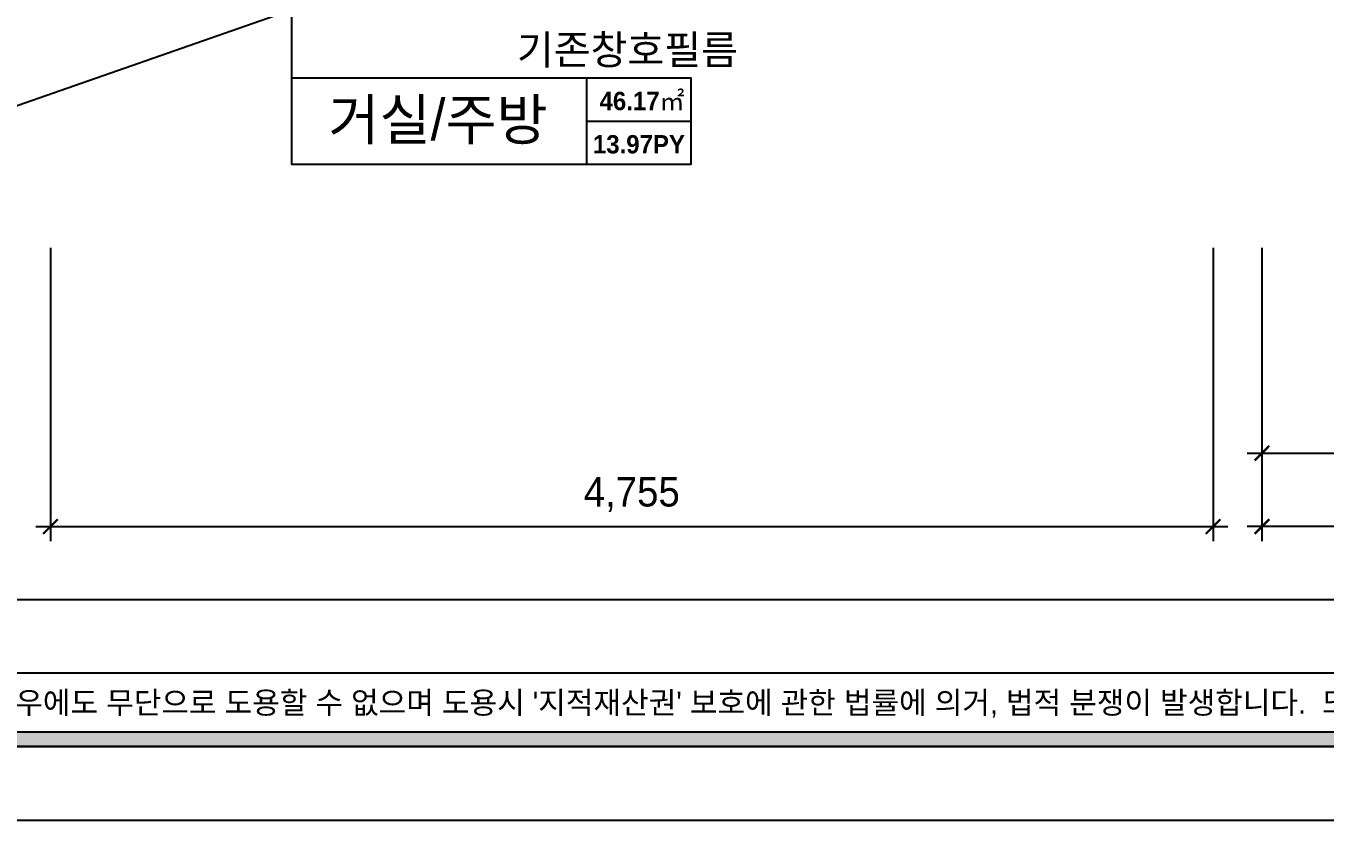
# Model space of a CAD drawing. Header units: millimetres. Extents: x 118028 to 193504, y 42792 to 96100.
# Drawn here: x 150296 to 155609, y 59260 to 62507 of the extents above; entities that cross this region are included whole.
import ezdxf
from ezdxf.enums import TextEntityAlignment as Align

# ---------------------------------------------------------------- set-up
doc = ezdxf.new("R2010")
doc.units = ezdxf.units.MM
doc.header["$LTSCALE"] = 30
doc.header["$PDMODE"] = 3
doc.layers.get('DEFPOINTS').update_dxf_attribs({"color": 248})
for name, color, linetype in [('0-ELC TEXT', 7, 'Continuous'), ('03-TEXT', 3, 'Continuous'), ('07-DIM WAL', 5, 'Continuous'), ('FORM(YOURNAME)-1', 1, 'Continuous'), ('FORM(YOURNAME)-11', 1, 'Continuous')]:
    doc.layers.add(name, color=color, linetype=linetype)
doc.styles.add('HY 울릉도 L', font='')
doc.styles.add('YOURNAME', font='HY울릉도M.TTF')
doc.styles.add('넥슨고딕', font='NEXONLv1GothicBold.ttf')
doc.styles.add('코레일둥고', font='Korail_Round_Gothic_Medium.ttf')
doc.styles.get('HY 울릉도 L').set_extended_font_data('HY울릉도L')
doc.dimstyles.new('60', dxfattribs={"dimscale": 60, "dimtxt": 2, "dimasz": 1, "dimexe": 1, "dimexo": 1, "dimgap": 1, "dimtad": 1, "dimdec": 0, "dimrnd": 0.05, "dimdsep": 46, "dimlunit": 6, "dimtxsty": 'HY 울릉도 L', "dimblk": 'ARCHTICK', "dimcen": 2.5, "dimdle": 1, "dimclrd": 133, "dimclre": 133, "dimclrt": 30, "dimadec": 0, "dimazin": 0, "dimtfac": 1, "dimtdec": 0, "dimtix": 1, "dimtmove": 2, "dimatfit": 3, "dimldrblk": 'ARCHTICK', "dimfxl": 1, "dimlwd": -1, "dimlwe": -1, "dimarcsym": 0})

# ---------------------------------------------------------------- blocks, each defined once
blk = doc.blocks.new('FORM-ELEVATION')
at = {"layer": 'FORM(YOURNAME)-11'}
h = blk.add_hatch(color=256, dxfattribs=at)
h.dxf.hatch_style = 1
h.paths.add_polyline_path([(-10309, 35708), (71691, 35708), (71691, 35508), (-10309, 35508)])
h.paths.add_polyline_path([(-10309, -21492), (71691, -21492), (71691, -21692), (-10309, -21692)])
at = {"layer": 'DEFPOINTS', "color": 158}
blk.add_line((62481, -20692), (-10309, -20692), dxfattribs=at)
for points in [[(-10309, -21692), (71691, -21692), (71691, 35708), (-10309, 35708)], [(-8309, 33708), (61071, 33708), (61071, -19692), (-8309, -19692)]]:
    blk.add_lwpolyline(points, close=True, dxfattribs=at)
at = {"layer": 'FORM(YOURNAME)-11', "color": 250}
blk.add_lwpolyline([(-11309, -22692), (72691, -22692), (72691, 36708), (-11309, 36708)], close=True, dxfattribs=at)
at = {"layer": 'FORM(YOURNAME)-11'}
blk.add_lwpolyline([(-10309, -21492), (71691, -21492), (71691, -21692), (-10309, -21692)], close=True, dxfattribs=at)
at = {"layer": 'FORM(YOURNAME)-11', "color": 1, "style": 'YOURNAME'}
blk.add_text("- 본 도서는 어떠한 경우에도 무단으로 도용할 수 없으며 도용시 '지적재산권' 보호에 관한 법률에 의거, 법적 분쟁이 발생합니다.  또한 본 도서에 관한 모든 저작권은 당사에 있습니다. -", height=300, dxfattribs=at).set_placement((28146, -21092), align=Align.MIDDLE_CENTER)
at = {"layer": 'FORM(YOURNAME)-11', "color": 3, "style": 'YOURNAME'}
for tag, height, p in [('1', 451, (71041, -1219)), ('2', 451, (71041, -1863)), ('3', 451, (71041, -3150)), ('4', 451, (71041, -5081)), ('5', 515, (71041, -7398)), ('6', 515, (71041, -9650)), ('7', 515, (71041, -11903)), ('8', 515, (71041, -14155)), ('9', 515, (71041, -16408)), ('10', 515, (66791, -18596)), ('11', 515, (71041, -18660)), ('12', 515, (66791, -20848)), ('13', 515, (71041, -20848))]:
    blk.add_attdef(tag, text='', height=height, dxfattribs=at).set_placement(p, align=Align.MIDDLE_RIGHT)
blk = doc.blocks.new('_ArchTick')
at = {"color": 0, "linetype": 'ByBlock', "const_width": 0.15}
blk.add_lwpolyline([(-0.5, -0.5), (0.5, 0.5)], dxfattribs=at)
blk = doc.blocks.new('*D187')
at = {"layer": '07-DIM WAL', "color": 133, "transparency": 16777216}
for p, q in [((155351.4, 61600.3), (155351.4, 60400.3)), ((159231.4, 61600.3), (159231.4, 60400.3)), ((159291.4, 60460.3), (155291.4, 60460.3))]:
    blk.add_line(p, q, dxfattribs=at)
at = {"layer": 'DEFPOINTS', "color": 0, "transparency": 16777216}
for p in [(155351.4, 61660.3), (159231.4, 61660.3), (155351.4, 60460.3)]:
    blk.add_point(p, dxfattribs=at)
at = {"layer": '07-DIM WAL', "color": 133, "transparency": 16777216, "xscale": 60, "yscale": 60, "zscale": 60, "rotation": 180}
blk.add_blockref('_ArchTick', (155351.4, 60460.3), dxfattribs=at)
at = {"layer": '07-DIM WAL', "color": 133, "transparency": 16777216, "xscale": 60, "yscale": 60, "zscale": 60}
blk.add_blockref('_ArchTick', (159231.4, 60460.3), dxfattribs=at)
at = {"layer": '07-DIM WAL', "color": 30, "transparency": 16777216, "insert": (157291.4, 60592.3), "char_height": 120, "attachment_point": 5, "style": 'HY 울릉도 L'}
blk.add_mtext('3,880', dxfattribs=at)
blk = doc.blocks.new('*D188')
at = {"layer": '07-DIM WAL', "color": 133, "transparency": 16777216}
for p, q in [((155351.4, 61600.3), (155351.4, 60700.3)), ((158051.4, 61600.3), (158051.4, 60700.3)), ((155291.4, 60760.3), (158111.4, 60760.3))]:
    blk.add_line(p, q, dxfattribs=at)
at = {"layer": 'DEFPOINTS', "color": 0, "transparency": 16777216}
for p in [(155351.4, 61660.3), (158051.4, 61660.3), (158051.4, 60760.3)]:
    blk.add_point(p, dxfattribs=at)
at = {"layer": '07-DIM WAL', "color": 133, "transparency": 16777216, "xscale": 60, "yscale": 60, "zscale": 60, "rotation": 180}
blk.add_blockref('_ArchTick', (155351.4, 60760.3), dxfattribs=at)
at = {"layer": '07-DIM WAL', "color": 133, "transparency": 16777216, "xscale": 60, "yscale": 60, "zscale": 60}
blk.add_blockref('_ArchTick', (158051.4, 60760.3), dxfattribs=at)
at = {"layer": '07-DIM WAL', "color": 30, "transparency": 16777216, "insert": (156701.4, 60892.2), "char_height": 120, "attachment_point": 5, "style": 'HY 울릉도 L'}
blk.add_mtext('2,700', dxfattribs=at)
blk = doc.blocks.new('*D213')
at = {"layer": '07-DIM WAL', "color": 133, "transparency": 16777216}
for p, q in [((150396.4, 61600.3), (150396.4, 60400.3)), ((155151.4, 61600.3), (155151.4, 60400.3)), ((150336.4, 60460.3), (155211.4, 60460.3))]:
    blk.add_line(p, q, dxfattribs=at)
at = {"layer": 'DEFPOINTS', "color": 0, "transparency": 16777216}
for p in [(150396.4, 61660.3), (155151.4, 61660.3), (155151.4, 60460.3)]:
    blk.add_point(p, dxfattribs=at)
at = {"layer": '07-DIM WAL', "color": 133, "transparency": 16777216, "xscale": 60, "yscale": 60, "zscale": 60, "rotation": 180}
blk.add_blockref('_ArchTick', (150396.4, 60460.3), dxfattribs=at)
at = {"layer": '07-DIM WAL', "color": 133, "transparency": 16777216, "xscale": 60, "yscale": 60, "zscale": 60}
blk.add_blockref('_ArchTick', (155151.4, 60460.3), dxfattribs=at)
at = {"layer": '07-DIM WAL', "color": 30, "transparency": 16777216, "insert": (152773.9, 60590.9), "char_height": 120, "attachment_point": 5, "style": 'HY 울릉도 L'}
blk.add_mtext('4,755', dxfattribs=at)

msp = doc.modelspace()

# ---------------------------------------------------------------- linework, layer by layer
at = {"layer": '0-ELC TEXT'}
for p, q in [((151383.1, 62294.3), (151383.1, 63456.6)), ((152590.3, 61940.5), (152590.3, 62294.3)), ((152590.3, 62117.4), (153015, 62117.4))]:
    msp.add_line(p, q, dxfattribs=at)
msp.add_lwpolyline([(151383.1, 62294.3), (153015, 62294.3), (153015, 61940.5), (151383.1, 61940.5)], close=True, dxfattribs=at)
at = {"layer": '07-DIM WAL'}
msp.add_line((192904.4, 77080.3), (141904.4, 59260.3), dxfattribs=at)

# ---------------------------------------------------------------- block references
at = {"layer": 'FORM(YOURNAME)-1', "xscale": 0.3, "yscale": 0.3, "zscale": 0.3}
msp.add_blockref('FORM-ELEVATION', (145297, 66067.8), dxfattribs=at)

# ---------------------------------------------------------------- texts
at = {"layer": '0-ELC TEXT', "style": '코레일둥고'}
msp.add_text('기존창호필름', height=120, dxfattribs=at).set_placement((152304.4, 62349.5))
at = {"layer": '03-TEXT'}
for s, height, style, p in [('거실/주방', 166.67, '코레일둥고', (151981.7, 62040.8)), ('46.17㎡', 75, '넥슨고딕', (152816, 62162.5)), ('13.97PY', 75, '넥슨고딕', (152803.2, 61985.6))]:
    msp.add_text(s, height=height, dxfattribs=dict(at, style=style)).set_placement(p, align=Align.CENTER)

# ---------------------------------------------------------------- dimensions: what is measured, and where the dimension line sits
at = {"layer": '07-DIM WAL'}
for base, p1, p2, picture, middle in [((155151.4, 60460.3), (150396.4, 61660.3), (155151.4, 61660.3), '*D213', (152773.9, 60590.9)), ((155351.4, 60460.3), (159231.4, 61660.3), (155351.4, 61660.3), '*D187', (157291.4, 60592.3)), ((158051.4, 60760.3), (155351.4, 61660.3), (158051.4, 61660.3), '*D188', (156701.4, 60892.2))]:
    dim = msp.add_linear_dim(base=base, p1=p1, p2=p2, dimstyle='60', dxfattribs=at)
    dim.commit()
    dim.dimension.update_dxf_attribs({"geometry": picture, "text_midpoint": middle})

doc.saveas('drawing.dxf')
